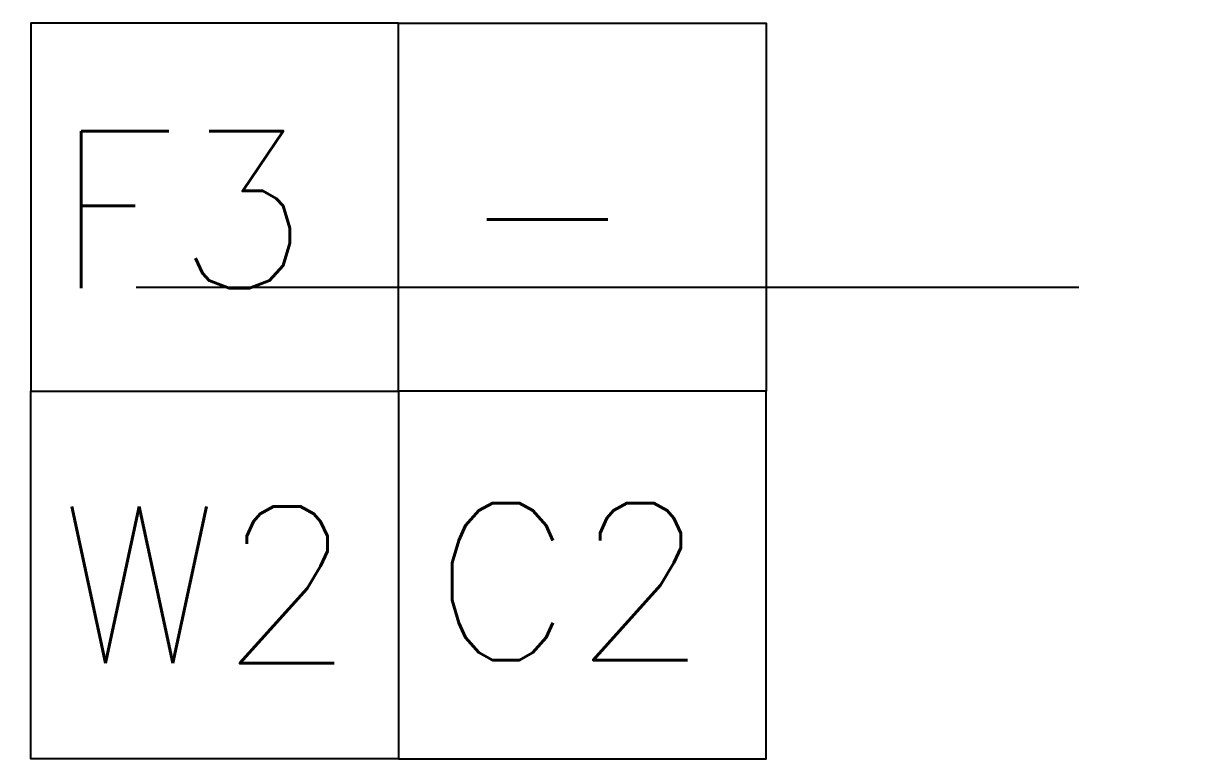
# Model space of a CAD drawing. Header units: centimetres. Extents: x -2093 to 438, y -64 to 4985.
# Drawn here: x -384.7 to -230.2, y 2078.4 to 2176 of the extents above; entities that cross this region are included whole.
import ezdxf
from ezdxf.xclip import XClip

# ---------------------------------------------------------------- set-up
doc = ezdxf.new("R2010")
doc.units = ezdxf.units.CM
doc.header["$LTSCALE"] = 100
doc.header["$MEASUREMENT"] = 0
doc.header["$XCLIPFRAME"] = 0
doc.linetypes.add('GRID$0$GRID$0$XREF GRID$0$GRIDS$0$CENTER', pattern=[2, 1.25, -0.25, 0.25, -0.25])
for name, color, linetype in [('$0$SCHEDUALE LINES-01', 2, 'Continuous'), ('A0-01 FLOOR PLANS$0$WALL-01', 7, 'Continuous'), ('DIM IN', 1, 'Continuous'), ('GRID$0$XREF GRID', 11, 'GRID$0$GRID$0$XREF GRID$0$GRIDS$0$CENTER'), ('TEXT', 3, 'Continuous')]:
    doc.layers.add(name, color=color, linetype=linetype)
doc.styles.add('ROMANS', font='romans')

# ---------------------------------------------------------------- blocks, each defined once
blk = doc.blocks.new('GRID')
at = {"layer": 'GRID$0$XREF GRID'}
blk.add_line((-1969.8, 2140.98), (-230.24, 2140.98), dxfattribs=at)
blk = doc.blocks.new('A0-01 FLOOR PLANS')
at = {"layer": 'A0-01 FLOOR PLANS$0$WALL-01'}
blk.add_blockref('GRID', (0, 0), dxfattribs=at)

msp = doc.modelspace()

# ---------------------------------------------------------------- linework, layer by layer
at = {"layer": '$0$SCHEDUALE LINES-01'}
for points in [[(-335, 2175.96), (-383.76, 2175.96), (-383.76, 2127.2), (-335, 2127.2)], [(-335, 2175.96), (-286.24, 2175.96), (-286.24, 2127.2), (-335, 2127.2)], [(-335, 2078.45), (-383.76, 2078.45), (-383.76, 2127.2), (-335, 2127.2)], [(-335, 2078.45), (-286.24, 2078.45), (-286.24, 2127.2), (-335, 2127.2)]]:
    msp.add_lwpolyline(points, close=True, dxfattribs=at)

# ---------------------------------------------------------------- block references
at = {"layer": 'DIM IN'}
ref = msp.add_blockref('A0-01 FLOOR PLANS', (0, 0), dxfattribs=at)
XClip(ref).set_block_clipping_path([(-2776.1374472706, -63.5198747971), (-25.2799057033, 3544.9387921137)])

# ---------------------------------------------------------------- texts
at = {"layer": 'TEXT', "style": 'ROMANS'}
for s, p in [('F3', (-380.62, 2140.86)), ('-', (-326.87, 2141.05)), ('C2', (-330.57, 2091.53)), ('W2', (-380.09, 2091.1))]:
    msp.add_text(s, height=20.8, dxfattribs=at).set_placement(p)

doc.saveas('drawing.dxf')
